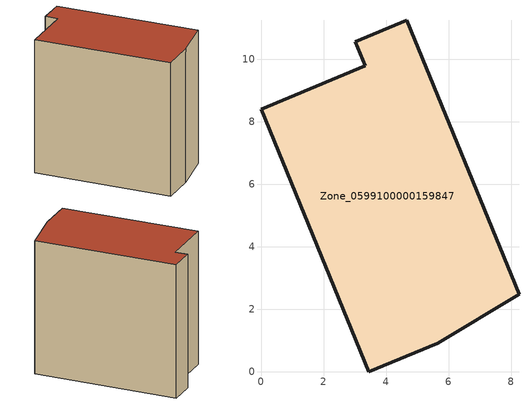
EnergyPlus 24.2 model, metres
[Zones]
Zone_0599100000159847
 floor ground (C_G): 0,8.4 3.34,9.78 3.02,10.56 4.66,11.24 8.25,2.49 5.65,0.91 3.45,0 z0
 wall outside (C_F): 8.25,2.49 4.66,11.24 3.02,10.56 3.34,9.78 0,8.4 3.45,0 5.65,0.91 8.25,2.49 z0:8.87
 roof outside (C_R): 5.65,0.91 8.25,2.49 4.66,11.24 3.02,10.56 3.34,9.78 0,8.4 3.45,0 z8.87
[BUILDING]
Pand.0599100000159847: North Axis=0; Terrain=City; Loads Convergence Tolerance Value=0.04; Temperature Convergence Tolerance Value=0.4; Solar Distribution=FullExterior; Maximum Number of Warmup Days=25; Minimum Number of Warmup Days=1
[Site:Location]
Rotterdam.The.Hague.AP_ZH_NLD Design_Conditions: Latitude=51.96; Longitude=4.45; Time Zone=1; Elevation=-4.5
[SITE:GROUNDTEMPERATURE:BUILDINGSURFACE]
18, 18, 18, 18, 18, 18, 18, 18, 18, 18, 18, 18
[MATERIAL] Thermal Absorptance=0.9; Solar Absorptance=0.7; Visible Absorptance=0.7
Name | Roughness | Thickness | Conductivity | Density | Specific Heat
G.TI.1975-1991 | MediumSmooth | 0.15 | 0.288461 | 540 | 1210
F.TI.1975-1991 | Rough | 0.3 | 0.230769 | 1920 | 840
R.TI.1975-1991 | MediumRough | 0.2 | 0.153846 | 1500 | 1000
[CONSTRUCTION]
C_G: G.TI.1975-1991
C_F: F.TI.1975-1991
C_R: R.TI.1975-1991
[ZONE]
Zone_0599100000159847: Type=1; Multiplier=1; Ceiling Height=Autocalculate; Volume=Autocalculate; Floor Area=autocalculate; Part of Total Floor Area=Yes
[ZONEINFILTRATION:DESIGNFLOWRATE]
Infil_Zone_0599100000159847: Zone or ZoneList or Space or SpaceList=Zone_0599100000159847; Schedule=AlwaysOn; Design Flow Rate Calculation Method=Flow/Area; Flow Rate per Floor Area=0.003; Constant Term Coefficient=1; Temperature Term Coefficient=0; Velocity Term Coefficient=0; Velocity Squared Term Coefficient=0
[HVACTEMPLATE:ZONE:IDEALLOADSAIRSYSTEM]
Zone_0599100000159847: Maximum Heating Supply Air Temperature=50; Minimum Cooling Supply Air Temperature=13; Maximum Heating Supply Air Humidity Ratio=0.0156; Minimum Cooling Supply Air Humidity Ratio=0.0077; Heating Limit=NoLimit; Cooling Limit=NoLimit; Dehumidification Control Type=ConstantSensibleHeatRatio; Cooling Sensible Heat Ratio=0.7; Dehumidification Setpoint=60; Humidification Control Type=None; Humidification Setpoint=30; Outdoor Air Method=None; Outdoor Air Flow Rate per Person=0.00944; Outdoor Air Flow Rate per Zone Floor Area=0; Outdoor Air Flow Rate per Zone=0; Demand Controlled Ventilation Type=None; Outdoor Air Economizer Type=NoEconomizer; Heat Recovery Type=None; Sensible Heat Recovery Effectiveness=0.7; Latent Heat Recovery Effectiveness=0.65
[ZONECONTROL:THERMOSTAT]
ThermostatControl_Zone_0599100000159847: Zone or ZoneList=Zone_0599100000159847; Control Type Schedule=DualSetpointControlType; Control 1=Thermostat_Zone_0599100000159847; Temperature Difference Between Cutout And Setpoint=0
[THERMOSTATSETPOINT:DUALSETPOINT]
Thermostat_Zone_0599100000159847: Heating Setpoint Temperature Schedule=HeatingSetpoint_Zone_0599100000159847; Cooling Setpoint Temperature Schedule=CoolingSetpoint_Zone_0599100000159847
[SCHEDULE:COMPACT]
HeatingSetpoint_Zone_0599100000159847: Through: 12/31, For: AllDays, Until: 24:00, 21
CoolingSetpoint_Zone_0599100000159847: Through: 12/31, For: AllDays, Until: 24:00, 24
DualSetpointControlType: Through: 12/31, For: AllDays, Until: 24:00, 4
AlwaysOn: Through: 12/31, For: AllDays, Until: 24:00, 1
